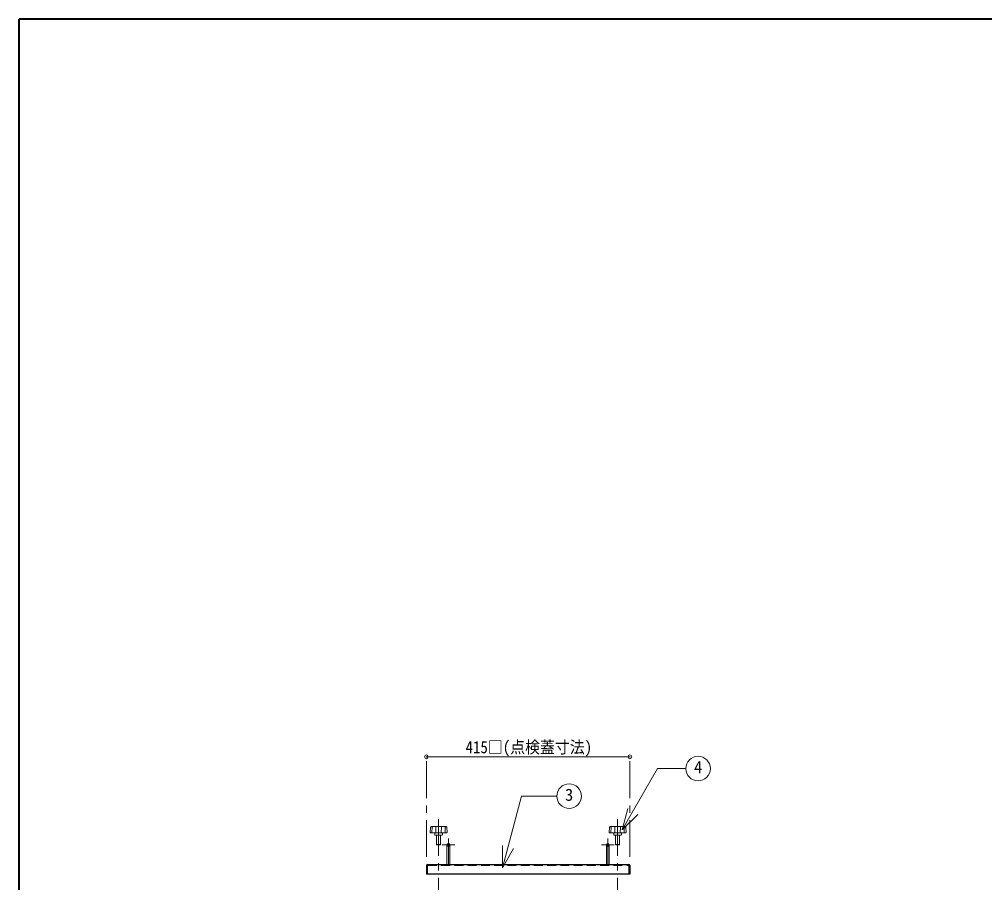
# Model space of a CAD drawing. Units: millimetres at full size, sheet at 1:15; details may follow other scales. Extents: x -3184 to 2891, y -2037 to 2178.
# Drawn here: x -3184 to -1216, y 417 to 2178 of the extents above; entities that cross this region are included whole.
import ezdxf
from ezdxf.enums import TextEntityAlignment as Align

# ---------------------------------------------------------------- set-up
doc = ezdxf.new("R2010")
doc.units = ezdxf.units.MM
doc.header["$LTSCALE"] = 15
doc.header["$PDMODE"] = 32
doc.header["$PDSIZE"] = 7.5
doc.linetypes.add('CHAIN1', pattern=[8, 5, -1, 1, -1])
doc.linetypes.add('DASHED1', pattern=[1.8, 1.2, -0.6])
doc.layers.add('0-0', color=7, linetype='Continuous', lineweight=18)
doc.styles.add('ＭＳ ゴシック', font='')
doc.styles.get('ＭＳ ゴシック').set_extended_font_data('MS Gothic')

msp = doc.modelspace()

# ---------------------------------------------------------------- linework, layer by layer
at = {"layer": '0-0', "color": 1, "lineweight": 40}
for p in [(-3184.2, -2037.13), (2890.8, 2177.87)]:
    msp.add_line(p, (-3184.2, 2177.87), dxfattribs=at)
at = {"layer": '0-0', "color": 4, "linetype": 'CHAIN1', "lineweight": 9}
for p, q in [((-2354.2, 469.47), (-2354.2, 673.57)), ((-1939.2, 469.47), (-1939.2, 673.57)), ((-2329.2, 546.67), (-2329.2, -88.73)), ((-1964.2, 546.67), (-1964.2, -88.73)), ((-2322.2, 494.07), (-2296.2, 494.07)), ((-2309.2, 507.07), (-2309.2, 454.07)), ((-1971.2, 494.07), (-1997.2, 494.07)), ((-1984.2, 507.07), (-1984.2, 454.07))]:
    msp.add_line(p, q, dxfattribs=at)
at = {"layer": '0-0', "color": 4, "lineweight": 9}
for p, q in [((-2354.2, 673.57), (-1939.2, 673.57)), ((-2312.2, 494.07), (-2312.2, 454.07)), ((-2306.2, 494.07), (-2306.2, 454.07)), ((-1987.2, 494.07), (-1987.2, 454.07)), ((-1981.2, 494.07), (-1981.2, 454.07))]:
    msp.add_line(p, q, dxfattribs=at)
at = {"layer": '0-0'}
for p, q in [((-1955.02, 524.46), (-1882.74, 649.66)), ((-1825.06, 649.66), (-1882.74, 649.66)), ((-2199.13, 447.4), (-2160.02, 593.37)), ((-2088.04, 593.37), (-2160.02, 593.37)), ((-1955.02, 524.46), (-1943.37, 567.93)), ((-1955.02, 524.46), (-1923.2, 556.28)), ((-2338.61, 531.66), (-2344.52, 531.35)), ((-2338.19, 531.67), (-2320.21, 531.67)), ((-2319.79, 531.66), (-2313.89, 531.35)), ((-1973.61, 531.66), (-1979.52, 531.35)), ((-1955.21, 531.67), (-1973.19, 531.67)), ((-1954.79, 531.66), (-1948.89, 531.35)), ((-2346.37, 519.28), (-2346.03, 529.8)), ((-2345.97, 518.87), (-2312.43, 518.87)), ((-2342.75, 518.87), (-2342.36, 530.51)), ((-2336.83, 514.44), (-2337.2, 518.87)), ((-2336.43, 514.07), (-2321.97, 514.07)), ((-2334.69, 518.87), (-2335.07, 530.51)), ((-2333.2, 494.57), (-2333.2, 514.07)), ((-2325.2, 494.57), (-2325.2, 514.07)), ((-2323.72, 518.87), (-2323.33, 530.51)), ((-2321.57, 514.44), (-2321.2, 518.87)), ((-2315.65, 518.87), (-2316.04, 530.51)), ((-2312.03, 519.28), (-2312.37, 529.8)), ((-1981.37, 519.28), (-1981.03, 529.8)), ((-1947.43, 518.87), (-1980.97, 518.87)), ((-1977.75, 518.87), (-1977.36, 530.51)), ((-1971.83, 514.44), (-1972.2, 518.87)), ((-1956.97, 514.07), (-1971.43, 514.07)), ((-1969.69, 518.87), (-1970.07, 530.51)), ((-1968.2, 494.57), (-1968.2, 514.07)), ((-1960.2, 494.57), (-1960.2, 514.07)), ((-1958.72, 518.87), (-1958.33, 530.51)), ((-1956.57, 514.44), (-1956.2, 518.87)), ((-1950.65, 518.87), (-1951.04, 530.51)), ((-1947.03, 519.28), (-1947.37, 529.8)), ((-2333.2, 494.57), (-2325.2, 494.57)), ((-2199.13, 447.4), (-2199.13, 492.4)), ((-1960.2, 494.57), (-1968.2, 494.57)), ((-2199.13, 447.4), (-2176.63, 486.37))]:
    msp.add_line(p, q, dxfattribs=at)
at = {"layer": '0-0', "color": 5, "lineweight": 25}
for p, q in [((-2351.9, 454.07), (-1941.5, 454.07)), ((-2354.2, 451.77), (-2354.2, 434.07)), ((-1939.2, 434.07), (-2354.2, 434.07)), ((-1939.2, 451.77), (-1939.2, 434.07))]:
    msp.add_line(p, q, dxfattribs=at)
at = {"layer": '0-0', "linetype": 'DASHED1'}
for p, q in [((-2334.2, 451.77), (-2334.2, 454.07)), ((-2324.2, 451.77), (-2324.2, 454.07)), ((-1969.2, 451.77), (-1969.2, 454.07)), ((-1959.2, 451.77), (-1959.2, 454.07)), ((-2351.9, 450.62), (-2351.9, 434.07)), ((-2350.75, 451.77), (-1942.65, 451.77)), ((-1941.5, 450.62), (-1941.5, 434.07))]:
    msp.add_line(p, q, dxfattribs=at)
at = {"layer": '0-0'}
for points in [[(-2333.2, 494.57), (-2332.7, 494.07), (-2325.7, 494.07), (-2325.2, 494.57)], [(-1960.2, 494.57), (-1960.7, 494.07), (-1967.7, 494.07), (-1968.2, 494.57)]]:
    msp.add_lwpolyline(points, dxfattribs=at)
for centre in [(-1800.06, 649.66), (-2063.04, 593.37)]:
    msp.add_circle(centre, 25, dxfattribs=at)
for centre, radius, start, end in [((-2338.19, 523.67), 8, 90, 93.01913), ((-2320.21, 523.67), 8, 86.98087, 90), ((-1973.19, 523.67), 8, 90, 93.01913), ((-1955.21, 523.67), 8, 86.98087, 90), ((-2345.97, 519.27), 0.4, 178.15415, 270), ((-2344.43, 529.75), 1.6, 93.01913, 178.15415), ((-2344.81, 529.21), 1.66, 93.02757, 128.73305), ((-2344.74, 522.9), 7.97, 72.62002, 91.09064), ((-2336.43, 514.47), 0.4, 184.76364, 270), ((-2334.67, 530.52), 0.4, 97.29873, 181.90915), ((-2329.2, 487.8), 43.47, 82.70127, 97.29873), ((-2323.73, 530.52), 0.4, 358.09085, 82.70127), ((-2321.97, 514.47), 0.4, 270, 355.23636), ((-2313.66, 522.9), 7.97, 88.90936, 107.37998), ((-2313.97, 529.75), 1.6, 1.84585, 86.98087), ((-2313.6, 529.21), 1.66, 51.26695, 86.97243), ((-2312.43, 519.27), 0.4, 270, 1.84585), ((-1980.97, 519.27), 0.4, 178.15415, 270), ((-1979.43, 529.75), 1.6, 93.01913, 178.15415), ((-1979.81, 529.21), 1.66, 93.02757, 128.73305), ((-1979.74, 522.9), 7.97, 72.62002, 91.09064), ((-1971.43, 514.47), 0.4, 184.76364, 270), ((-1969.67, 530.52), 0.4, 97.29873, 181.90915), ((-1964.2, 487.8), 43.47, 82.70127, 97.29873), ((-1958.73, 530.52), 0.4, 358.09085, 82.70127), ((-1956.97, 514.47), 0.4, 270, 355.23636), ((-1948.66, 522.9), 7.97, 88.90936, 107.37998), ((-1948.97, 529.75), 1.6, 1.84585, 86.98087), ((-1948.6, 529.21), 1.66, 51.26695, 86.97243), ((-1947.43, 519.27), 0.4, 270, 1.84585)]:
    msp.add_arc(centre, radius, start, end, dxfattribs=at)
at = {"layer": '0-0', "color": 4, "lineweight": 9}
for centre, start in [((-2309.2, 494.07), 360), ((-1984.2, 494.07), 0)]:
    msp.add_arc(centre, 3, start, 180, dxfattribs=at)
at = {"layer": '0-0', "color": 4, "linetype": 'DASHED1', "lineweight": 9}
for centre, end in [((-2309.2, 494.07), 0), ((-1984.2, 494.07), 360)]:
    msp.add_arc(centre, 3, 180, end, dxfattribs=at)
at = {"layer": '0-0', "color": 5, "lineweight": 25}
for centre, start, end in [((-2351.9, 451.77), 90, 180), ((-1941.5, 451.77), 0, 90)]:
    msp.add_arc(centre, 2.3, start, end, dxfattribs=at)
at = {"layer": '0-0', "linetype": 'DASHED1'}
for centre, start, end in [((-2350.75, 450.62), 90, 180), ((-1942.65, 450.62), 0, 90)]:
    msp.add_arc(centre, 1.15, start, end, dxfattribs=at)
at = {"layer": '0-0', "color": 1}
for p in [(-2354.2, 673.57), (-1939.2, 673.57)]:
    msp.add_point(p, dxfattribs=at)

# ---------------------------------------------------------------- texts
at = {"layer": '0-0', "style": 'ＭＳ ゴシック', "width": 0.9}
msp.add_text('415□(点検蓋寸法)', height=24.74, dxfattribs=at).set_placement((-2274.2, 673.57), align=Align.BOTTOM_LEFT)
at = {"layer": '0-0', "style": 'ＭＳ ゴシック'}
for s, p in [('4', (-1808.5, 632.78)), ('3', (-2071.48, 576.49))]:
    msp.add_text(s, height=24.74, dxfattribs=at).set_placement(p, align=Align.BOTTOM_LEFT)

doc.saveas('drawing.dxf')
